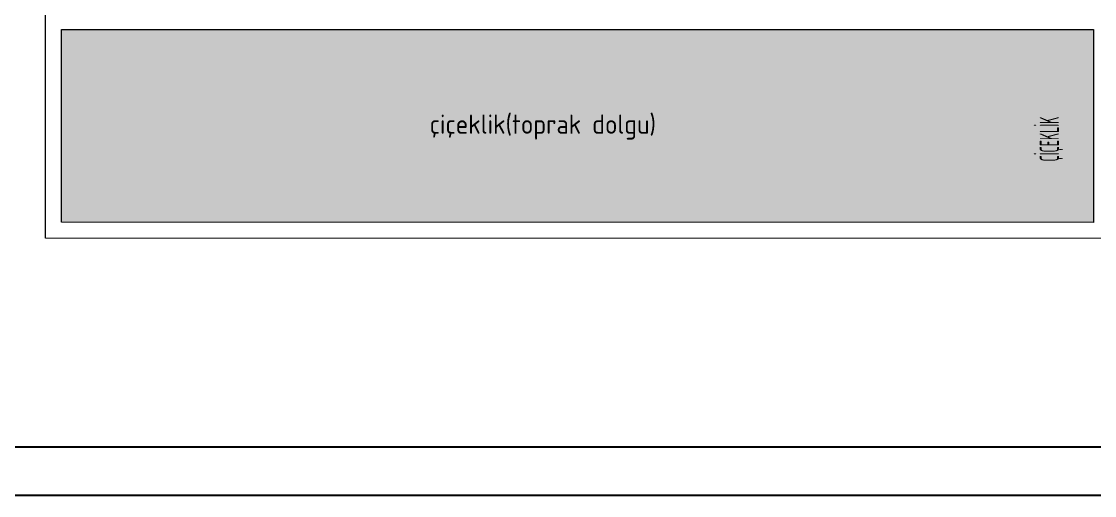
# Model space of a CAD drawing. Header units: centimetres. Extents: x 31 to 22766, y 238 to 3306.
# Drawn here: x 550 to 1218, y 352 to 647 of the extents above; entities that cross this region are included whole.
import ezdxf
from ezdxf.xclip import XClip

# ---------------------------------------------------------------- set-up
doc = ezdxf.new("R2010")
doc.units = ezdxf.units.CM
doc.header["$XCLIPFRAME"] = 0
for name, color, linetype, lineweight in [('GÖRÜNÜŞ', 8, 'Continuous', 5), ('MAHAL ADI', 8, 'Continuous', 0), ('YAZI1', 8, 'Continuous', 5)]:
    doc.layers.add(name, color=color, linetype=linetype, lineweight=lineweight)
doc.layers.add('kolon tarama', color=8, linetype='Continuous')
doc.styles.add('style1', font='GENISO.shx', dxfattribs={"height": 80})
doc.styles.add('YAZI', font='geniso.shx')

# ---------------------------------------------------------------- blocks, each defined once
blk = doc.blocks.new('G$CCD2FF134')
at = {"layer": 'MAHAL ADI', "color": 1, "lineweight": -3, "style": 'YAZI', "width": 0.5}
blk.add_text('ÇİÇEKLİK', height=12, rotation=90, dxfattribs=at).set_placement((-2511.54, -1712.08, -58.4))

msp = doc.modelspace()

# ---------------------------------------------------------------- hatches: boundary and pattern name
at = {"layer": 'kolon tarama', "true_color": 0x2b7e26, "transparency": 33554559}
h = msp.add_hatch(dxfattribs=at)
h.set_pattern_fill('GRASS', color=97, scale=0.2)
h.set_pattern_definition([(90, (-35148.613, -4520.594), (-3.59210245, 3.59210245), [0.9525, -6.2317049]), (45, (-35148.613, -4520.594), (-3.59210245, 3.59210245), [0.9525, -4.1275]), (135, (-35148.613, -4520.594), (-3.59210245, -3.59210245), [0.9525, -4.1275])])
h.paths.add_polyline_path([(1217.03, 522.03), (574.53, 522.16), (574.53, 642.16), (1217.03, 642.03)])

# ---------------------------------------------------------------- linework, layer by layer
for points in [[(207.03, 2602.03), (4087.03, 2602.03), (4087.03, 352.03), (207.03, 352.03)], [(237.03, 2572.03), (4057.03, 2572.03), (4057.03, 382.03), (237.03, 382.03)]]:
    msp.add_lwpolyline(points, close=True)
at = {"layer": 'GÖRÜNÜŞ', "ltscale": 3}
for points in [[(1227.03, 512.03), (564.53, 512.16), (564.53, 652.16), (1227.03, 652.03)], [(1217.03, 522.03), (574.53, 522.16), (574.53, 642.16), (1217.03, 642.03)]]:
    msp.add_lwpolyline(points, close=True, dxfattribs=at)

# ---------------------------------------------------------------- block references
ref = msp.add_blockref('G$CCD2FF134', (3707.03, 2272.03))
XClip(ref).set_block_clipping_path([(-3470.0000000001, -1889.9999999982), (349.9999999999, 300.0000000019)])

# ---------------------------------------------------------------- texts
at = {"layer": 'YAZI1', "insert": (308.33, 589.18), "char_height": 12, "width": 1131.5727, "attachment_point": 1, "style": 'style1'}
msp.add_mtext('\\pxsm1,qc;çiçeklik(toprak dolgu)', dxfattribs=at)

doc.saveas('drawing.dxf')
